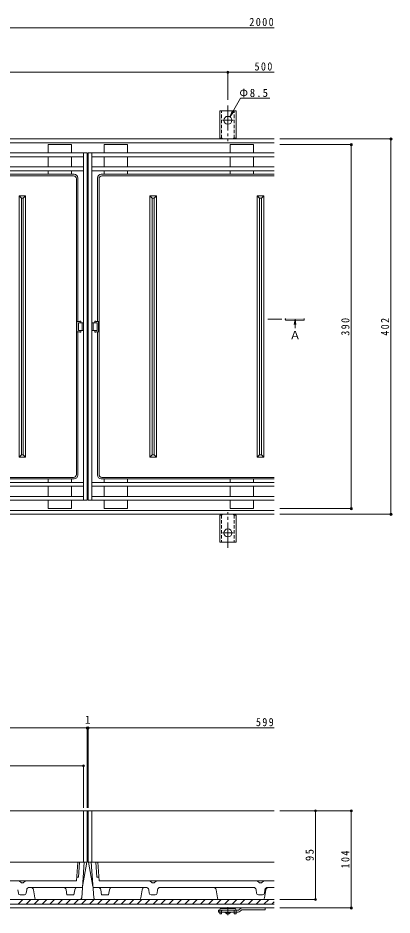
# Model space of a CAD drawing. Units: millimetres at full size, sheet at 1:3. Extents: x -1121 to 1153, y -824 to 816.
# Drawn here: x -363 to 38, y -497 to 464 of the extents above; entities that cross this region are included whole.
import ezdxf
from ezdxf.enums import TextEntityAlignment as Align

# ---------------------------------------------------------------- set-up
doc = ezdxf.new("R2010")
doc.units = ezdxf.units.MM
doc.header["$LTSCALE"] = 3
doc.header["$PDMODE"] = 32
doc.header["$PDSIZE"] = 2.4
for name, pattern in [('CHAIN1', [8, 5, -1, 1, -1]), ('CHAIN2', [12, 9, -1, 1, -1]), ('DASHED1', [1.8, 1.2, -0.6]), ('DASHED2', [3, 2, -1])]:
    doc.linetypes.add(name, pattern=pattern)
for name, color, linetype, lineweight in [('4-1', 2, 'Continuous', 9), ('4-2', 3, 'Continuous', 9), ('4-4', 7, 'Continuous', 9), ('4-5', 7, 'Continuous', 9), ('4-9', 3, 'Continuous', 9)]:
    doc.layers.add(name, color=color, linetype=linetype, lineweight=lineweight)
doc.styles.add('ＭＳ ゴシック', font='')
doc.styles.get('ＭＳ ゴシック').set_extended_font_data('MS Gothic')

msp = doc.modelspace()

# ---------------------------------------------------------------- linework, layer by layer
at = {"layer": '4-1', "linetype": 'CHAIN2'}
for p, q in [((-138.18, 370.188), (-138.18, 332.075)), ((-138.18, 354.24), (-143.956, 354.24)), ((-138.18, 354.24), (-132.404, 354.24)), ((-138.18, -103.707), (-138.18, -65.594)), ((-138.18, -87.759), (-143.956, -87.759)), ((-138.18, -87.759), (-132.404, -87.759))]:
    msp.add_line(p, q, dxfattribs=at)
at = {"layer": '4-1'}
for p, q in [((-146.93, 335.24), (-146.93, 364.24)), ((-138.18, 364.24), (-146.93, 364.24)), ((-138.18, 364.24), (-129.43, 364.24)), ((-129.43, 335.24), (-129.43, 364.24)), ((-88.68, 334.24), (-888.18, 334.24)), ((-88.68, 330.24), (-888.18, 330.24)), ((-146.93, 335.24), (-145.68, 335.24)), ((-129.43, 335.24), (-130.68, 335.24)), ((-888.18, -63.76), (-88.68, -63.76)), ((-888.18, -67.76), (-88.68, -67.76)), ((-146.93, -68.759), (-146.93, -97.759)), ((-146.93, -68.759), (-145.68, -68.759)), ((-129.43, -68.759), (-130.68, -68.759)), ((-129.43, -68.759), (-129.43, -97.759)), ((-138.18, -97.759), (-146.93, -97.759)), ((-138.18, -97.759), (-129.43, -97.759)), ((-88.68, -385.434), (-888.18, -385.434)), ((-362.559, -485.434), (-357.559, -480.434)), ((-354.074, -485.434), (-349.074, -480.434)), ((-345.589, -485.434), (-340.589, -480.434)), ((-337.103, -485.434), (-332.103, -480.434)), ((-328.618, -485.434), (-323.618, -480.434)), ((-320.133, -485.434), (-315.133, -480.434)), ((-311.648, -485.434), (-306.647, -480.434)), ((-303.162, -485.434), (-298.162, -480.434)), ((-294.677, -485.434), (-289.677, -480.434)), ((-286.192, -485.434), (-281.192, -480.434)), ((-277.706, -485.434), (-272.706, -480.434)), ((-269.221, -485.434), (-264.221, -480.434)), ((-260.736, -485.434), (-255.736, -480.434)), ((-252.251, -485.434), (-247.251, -480.434)), ((-243.765, -485.434), (-238.765, -480.434)), ((-235.28, -485.434), (-230.28, -480.434)), ((-226.795, -485.434), (-221.795, -480.434)), ((-218.309, -485.434), (-213.309, -480.434)), ((-209.824, -485.434), (-204.824, -480.434)), ((-201.339, -485.434), (-196.339, -480.434)), ((-192.854, -485.434), (-187.854, -480.434)), ((-184.368, -485.434), (-179.368, -480.434)), ((-175.883, -485.434), (-170.883, -480.434)), ((-167.398, -485.434), (-162.398, -480.434)), ((-158.912, -485.434), (-153.912, -480.434)), ((-150.427, -485.434), (-145.427, -480.434)), ((-141.942, -485.434), (-136.942, -480.434)), ((-133.457, -485.434), (-128.457, -480.434)), ((-124.971, -485.434), (-119.971, -480.434)), ((-116.486, -485.434), (-111.486, -480.434)), ((-108.001, -485.434), (-103.001, -480.434)), ((-99.516, -485.434), (-94.515, -480.434)), ((-91.03, -485.434), (-88.68, -483.084))]:
    msp.add_line(p, q, dxfattribs=at)
at = {"layer": '4-1', "linetype": 'DASHED1'}
for p, q in [((-144.93, 335.095), (-144.93, 364.24)), ((-131.43, 335.095), (-131.43, 364.24)), ((-144.93, -68.614), (-144.93, -97.759)), ((-131.43, -68.614), (-131.43, -97.759))]:
    msp.add_line(p, q, dxfattribs=at)
at = {"layer": '4-1', "color": 4}
for p, q in [((-131.43, -489.934), (-144.93, -489.934)), ((-146.93, -493.934), (-146.93, -495.734)), ((-144.93, -495.734), (-146.93, -495.734)), ((-144.93, -493.934), (-144.93, -495.734)), ((-131.43, -493.934), (-131.43, -495.734)), ((-129.43, -495.734), (-131.43, -495.734)), ((-129.43, -493.934), (-129.43, -495.734))]:
    msp.add_line(p, q, dxfattribs=at)
at = {"layer": '4-1', "color": 4, "linetype": 'DASHED2'}
for p, q in [((-146.93, -493.934), (-146.93, -491.934)), ((-144.93, -493.934), (-144.93, -492.934)), ((-131.43, -493.934), (-131.43, -492.934)), ((-129.43, -493.934), (-129.43, -491.934))]:
    msp.add_line(p, q, dxfattribs=at)
at = {"layer": '4-1'}
for points in [[(-88.68, -480.434), (-888.18, -480.434), (-1087.68, -480.434)], [(-88.68, -485.434), (-888.18, -485.434), (-1087.68, -485.434)], [(-88.68, -489.434), (-888.18, -489.434), (-1087.68, -489.434)]]:
    msp.add_lwpolyline(points, dxfattribs=at)
for centre in [(-138.18, 354.24), (-138.18, -87.759)]:
    msp.add_circle(centre, 4.25, dxfattribs=at)
for centre, start, end in [((-145.68, 333.24), 30.00051, 90), ((-130.68, 333.24), 90, 149.99949), ((-145.68, -66.759), 270, 329.99949), ((-130.68, -66.759), 210.00051, 270)]:
    msp.add_arc(centre, 2, start, end, dxfattribs=at)
at = {"layer": '4-1', "color": 4}
for centre, start, end in [((-144.93, -491.934), 90, 180), ((-131.43, -491.934), 0, 90)]:
    msp.add_arc(centre, 2, start, end, dxfattribs=at)
at = {"layer": '4-1', "color": 4, "linetype": 'DASHED2'}
for centre, start, end in [((-143.93, -492.934), 90, 180), ((-132.43, -492.934), 0, 90)]:
    msp.add_arc(centre, 1, start, end, dxfattribs=at)
at = {"layer": '4-2'}
for p, q in [((-305.68, 328.24), (-330.68, 328.24)), ((-330.68, 328.24), (-330.68, 319.24)), ((-305.68, 328.24), (-305.68, 319.24)), ((-270.68, 328.24), (-245.68, 328.24)), ((-270.68, 328.24), (-270.68, 319.24)), ((-245.68, 328.24), (-245.68, 319.24)), ((-135.68, 328.24), (-110.68, 328.24)), ((-135.68, 328.24), (-135.68, 319.24)), ((-110.68, 328.24), (-110.68, 319.24)), ((-887.68, 319.24), (-288.68, 319.24)), ((-292.68, -52.759), (-292.68, 319.24)), ((-288.68, -52.759), (-288.68, 319.24)), ((-287.68, 319.24), (-88.68, 319.24)), ((-287.68, -52.759), (-287.68, 319.24)), ((-283.68, -52.759), (-283.68, 319.24)), ((-883.68, 315.24), (-292.68, 315.24)), ((-330.68, 315.24), (-330.68, 304.24)), ((-305.68, 315.24), (-305.68, 304.24)), ((-283.68, 315.24), (-88.68, 315.24)), ((-270.68, 315.24), (-270.68, 304.24)), ((-245.68, 315.24), (-245.68, 304.24)), ((-135.68, 315.24), (-135.68, 304.24)), ((-110.68, 315.24), (-110.68, 304.24)), ((-883.68, 304.24), (-292.68, 304.24)), ((-883.68, 300.241), (-292.68, 300.241)), ((-330.68, 300.241), (-330.68, 296.371)), ((-305.68, 300.241), (-305.68, 296.371)), ((-283.68, 304.24), (-88.68, 304.24)), ((-283.68, 300.241), (-88.68, 300.241)), ((-270.68, 300.241), (-270.68, 296.371)), ((-245.68, 300.241), (-245.68, 296.371)), ((-135.68, 300.241), (-135.68, 296.371)), ((-110.68, 300.241), (-110.68, 296.371)), ((-873.663, 296.371), (-302.698, 296.371)), ((-873.091, 294.721), (-303.269, 294.721)), ((-300.269, 291.721), (-300.269, -25.24)), ((-298.698, 292.371), (-298.698, 138.907)), ((-277.662, 292.371), (-277.662, 138.907)), ((-276.091, 291.721), (-276.091, -25.24)), ((-273.662, 296.371), (-88.68, 296.371)), ((-273.091, 294.721), (-88.68, 294.721)), ((-354.68, 273.24), (-361.68, 273.24)), ((-361.68, 273.24), (-359.18, 270.74)), ((-361.68, -6.76), (-361.68, 273.24)), ((-357.18, 270.74), (-359.18, 270.74)), ((-359.18, -4.26), (-359.18, 270.74)), ((-354.68, 273.24), (-357.18, 270.74)), ((-357.18, -4.26), (-357.18, 270.74)), ((-354.68, -6.76), (-354.68, 273.24)), ((-221.68, 273.24), (-214.68, 273.24)), ((-221.68, 273.24), (-219.18, 270.74)), ((-221.68, -6.76), (-221.68, 273.24)), ((-219.18, 270.74), (-217.18, 270.74)), ((-219.18, -4.26), (-219.18, 270.74)), ((-214.68, 273.24), (-217.18, 270.74)), ((-217.18, -4.26), (-217.18, 270.74)), ((-214.68, -6.76), (-214.68, 273.24)), ((-106.68, 273.24), (-99.68, 273.24)), ((-106.68, 273.24), (-104.18, 270.74)), ((-106.68, -6.76), (-106.68, 273.24)), ((-104.18, 270.74), (-102.18, 270.74)), ((-104.18, -4.26), (-104.18, 270.74)), ((-99.68, 273.24), (-102.18, 270.74)), ((-102.18, -4.26), (-102.18, 270.74)), ((-99.68, -6.76), (-99.68, 273.24)), ((-299.698, 127.741), (-299.698, 138.74)), ((-298.18, 129.24), (-298.18, 137.24)), ((-292.68, 137.24), (-298.18, 137.24)), ((-295.69, 139.24), (-296.69, 138.74)), ((-296.69, 139.24), (-295.69, 139.24)), ((-295.69, 139.24), (-295.69, 137.24)), ((-294.18, 129.24), (-294.18, 137.24)), ((-283.68, 137.24), (-278.18, 137.24)), ((-282.18, 129.24), (-282.18, 137.24)), ((-280.67, 139.24), (-279.67, 138.74)), ((-279.67, 139.24), (-280.67, 139.24)), ((-280.67, 139.24), (-280.67, 137.24)), ((-278.18, 129.24), (-278.18, 137.24)), ((-276.662, 127.741), (-276.662, 138.74)), ((-298.698, 127.574), (-298.698, -25.89)), ((-292.68, 129.24), (-298.18, 129.24)), ((-295.69, 127.24), (-296.69, 127.741)), ((-283.68, 129.24), (-278.18, 129.24)), ((-280.67, 127.24), (-279.67, 127.741)), ((-277.662, 127.574), (-277.662, -25.89)), ((-361.68, -6.76), (-359.18, -4.26)), ((-354.68, -6.76), (-361.68, -6.76)), ((-357.18, -4.26), (-359.18, -4.26)), ((-354.68, -6.76), (-357.18, -4.26)), ((-221.68, -6.76), (-219.18, -4.26)), ((-221.68, -6.76), (-214.68, -6.76)), ((-219.18, -4.26), (-217.18, -4.26)), ((-214.68, -6.76), (-217.18, -4.26)), ((-106.68, -6.76), (-104.18, -4.26)), ((-106.68, -6.76), (-99.68, -6.76)), ((-104.18, -4.26), (-102.18, -4.26)), ((-99.68, -6.76), (-102.18, -4.26)), ((-873.091, -28.24), (-303.269, -28.24)), ((-88.68, -28.24), (-273.091, -28.24)), ((-883.68, -33.76), (-292.68, -33.76)), ((-883.68, -37.759), (-292.68, -37.759)), ((-873.663, -29.89), (-302.698, -29.89)), ((-330.68, -33.76), (-330.68, -29.89)), ((-330.68, -37.759), (-330.68, -48.759)), ((-305.68, -33.76), (-305.68, -29.89)), ((-305.68, -37.759), (-305.68, -48.759)), ((-283.68, -33.76), (-88.68, -33.76)), ((-283.68, -37.759), (-88.68, -37.759)), ((-88.68, -29.89), (-273.662, -29.89)), ((-270.68, -33.76), (-270.68, -29.89)), ((-270.68, -37.759), (-270.68, -48.759)), ((-245.68, -33.76), (-245.68, -29.89)), ((-245.68, -37.759), (-245.68, -48.759)), ((-135.68, -33.76), (-135.68, -29.89)), ((-135.68, -37.759), (-135.68, -48.759)), ((-110.68, -33.76), (-110.68, -29.89)), ((-110.68, -37.759), (-110.68, -48.759)), ((-887.68, -52.759), (-288.68, -52.759)), ((-883.68, -48.759), (-292.68, -48.759)), ((-330.68, -61.76), (-330.68, -52.759)), ((-305.68, -61.76), (-305.68, -52.759)), ((-287.68, -52.759), (-88.68, -52.759)), ((-283.68, -48.759), (-88.68, -48.759)), ((-270.68, -61.76), (-270.68, -52.759)), ((-245.68, -61.76), (-245.68, -52.759)), ((-135.68, -61.76), (-135.68, -52.759)), ((-110.68, -61.76), (-110.68, -52.759)), ((-330.68, -61.76), (-305.68, -61.76)), ((-270.68, -61.76), (-245.68, -61.76)), ((-135.68, -61.76), (-110.68, -61.76)), ((-288.68, -385.434), (-887.68, -385.434)), ((-292.68, -440.434), (-292.68, -385.434)), ((-288.68, -440.434), (-288.68, -385.434)), ((-287.68, -440.434), (-287.68, -385.434)), ((-88.68, -385.434), (-287.68, -385.434)), ((-283.68, -440.434), (-283.68, -385.434)), ((-288.68, -440.434), (-588.18, -440.434)), ((-300.27, -460.434), (-298.841, -440.434)), ((-289.03, -440.434), (-298.841, -440.434)), ((-297.979, -456.434), (-296.836, -440.434)), ((-294.548, -478.577), (-291.823, -440.434)), ((-293.607, -466.606), (-289.03, -440.434)), ((-287.68, -440.434), (-88.68, -440.434)), ((-287.331, -440.434), (-277.52, -440.434)), ((-282.754, -466.606), (-287.331, -440.434)), ((-281.813, -478.577), (-284.537, -440.434)), ((-278.382, -456.434), (-279.525, -440.434)), ((-276.091, -460.434), (-277.52, -440.434)), ((-300.27, -460.434), (-379.82, -460.434)), ((-361.68, -460.434), (-359.18, -462.434)), ((-357.18, -462.434), (-354.68, -460.434)), ((-297.979, -456.434), (-299.984, -456.434)), ((-278.382, -456.434), (-276.377, -456.434)), ((-276.091, -460.434), (-196.541, -460.434)), ((-219.18, -462.434), (-221.68, -460.434)), ((-214.68, -460.434), (-217.18, -462.434)), ((-196.541, -460.434), (-88.68, -460.434)), ((-104.18, -462.434), (-106.68, -460.434)), ((-99.68, -460.434), (-102.18, -462.434)), ((-362.852, -470.062), (-362.399, -473.682)), ((-357.18, -462.434), (-359.18, -462.434)), ((-353.961, -473.682), (-353.509, -470.062)), ((-350.532, -467.434), (-349.254, -467.434)), ((-294.592, -467.434), (-349.254, -467.434)), ((-344.941, -478.738), (-346.289, -469.978)), ((-311.36, -469.978), (-310.521, -475.434)), ((-302.143, -469.978), (-302.983, -475.434)), ((-281.769, -467.434), (-227.106, -467.434)), ((-274.217, -469.978), (-273.378, -475.434)), ((-265, -469.978), (-265.84, -475.434)), ((-231.419, -478.738), (-230.072, -469.978)), ((-225.829, -467.434), (-227.106, -467.434)), ((-222.399, -473.682), (-222.852, -470.062)), ((-219.18, -462.434), (-217.18, -462.434)), ((-213.509, -470.062), (-213.961, -473.682)), ((-210.532, -467.434), (-195.052, -467.434)), ((-112.107, -467.434), (-195.052, -467.434)), ((-149.441, -478.738), (-150.789, -469.978)), ((-110.829, -467.434), (-112.107, -467.434)), ((-107.399, -473.682), (-107.852, -470.062)), ((-104.18, -462.434), (-102.18, -462.434)), ((-98.509, -470.062), (-98.961, -473.682)), ((-98.919, -478.738), (-97.572, -469.978)), ((-95.532, -467.434), (-88.68, -467.434)), ((-360.415, -475.434), (-355.946, -475.434)), ((-296.542, -480.434), (-342.964, -480.434)), ((-302.983, -475.434), (-310.521, -475.434)), ((-279.818, -480.434), (-233.396, -480.434)), ((-273.378, -475.434), (-265.84, -475.434)), ((-215.946, -475.434), (-220.415, -475.434)), ((-100.896, -480.434), (-147.464, -480.434)), ((-100.946, -475.434), (-105.415, -475.434))]:
    msp.add_line(p, q, dxfattribs=at)
for points in [[(-296.69, 138.74), (-299.698, 138.74), (-296.69, 139.24)], [(-279.67, 138.74), (-276.662, 138.74), (-279.67, 139.24)], [(-296.69, 127.741), (-299.698, 127.741), (-296.69, 127.24)], [(-296.69, 127.24), (-295.69, 127.24), (-295.69, 129.24)], [(-279.67, 127.24), (-280.67, 127.24), (-280.67, 129.24)], [(-279.67, 127.741), (-276.662, 127.741), (-279.67, 127.24)]]:
    msp.add_lwpolyline(points, dxfattribs=at)
for centre, radius, start, end in [((-303.269, 291.721), 3, 0, 90), ((-302.698, 292.371), 4, 0, 90), ((-273.662, 292.371), 4, 90, 180), ((-273.091, 291.721), 3, 90, 180), ((-303.269, -25.24), 3, 270, 0), ((-302.698, -25.89), 4, 270, 0), ((-273.662, -25.89), 4, 180, 270), ((-273.091, -25.24), 3, 180, 270), ((-350.532, -470.434), 3, 90, 172.87515), ((-349.254, -470.434), 3, 8.74617, 90), ((-314.326, -470.434), 3, 8.74626, 90), ((-299.178, -470.434), 3, 90, 171.25374), ((-294.592, -466.434), 1, 270, 350.08047), ((-281.769, -466.434), 1, 189.91953, 270), ((-277.183, -470.434), 3, 8.74626, 90), ((-262.035, -470.434), 3, 90, 171.25374), ((-227.106, -470.434), 3, 90, 171.25383), ((-225.829, -470.434), 3, 7.12485, 90), ((-210.532, -470.434), 3, 90, 172.87503), ((-153.754, -470.434), 3, 8.74615, 90), ((-110.829, -470.434), 3, 7.12485, 90), ((-95.532, -470.434), 3, 90, 172.87503), ((-94.607, -470.434), 3, 90, 171.25385), ((-360.415, -473.434), 2, 187.12489, 270), ((-355.946, -473.434), 2, 270, 352.87535), ((-342.964, -478.434), 2, 188.74611, 270), ((-296.542, -478.434), 2, 270, 355.91441), ((-279.818, -478.434), 2, 184.08559, 270), ((-233.396, -478.434), 2, 270, 351.25389), ((-220.415, -473.434), 2, 187.12465, 270), ((-215.946, -473.434), 2, 270, 352.87511), ((-147.464, -478.434), 2, 188.74606, 270), ((-105.415, -473.434), 2, 187.12465, 270), ((-100.946, -473.434), 2, 270, 352.87511), ((-100.896, -478.434), 2, 270, 351.25394)]:
    msp.add_arc(centre, radius, start, end, dxfattribs=at)
at = {"layer": '4-4'}
for p, q in [((-888.18, 453.257), (-88.68, 453.257)), ((-638.18, 405.66), (-138.18, 405.66)), ((-138.18, 406.56), (-138.18, 376.188)), ((-138.18, 405.66), (-88.68, 405.66)), ((37.234, 334.24), (-82.68, 334.24)), ((-5.268, 328.24), (-82.68, 328.24)), ((-6.168, 328.24), (-6.168, -61.76)), ((36.334, 334.24), (36.334, -67.76)), ((-5.268, -61.76), (-82.68, -61.76)), ((37.234, -67.76), (-82.68, -67.76)), ((-887.68, -296.712), (-288.68, -296.712)), ((-288.68, -295.812), (-288.68, -382.434)), ((-288.68, -296.712), (-287.68, -296.712)), ((-287.68, -295.812), (-287.68, -382.434)), ((-287.68, -296.712), (-88.68, -296.712)), ((-883.68, -337.295), (-292.68, -337.295)), ((-292.68, -336.395), (-292.68, -382.434)), ((-5.268, -385.434), (-82.68, -385.434)), ((-44.402, -385.434), (-44.402, -480.434)), ((-6.168, -385.434), (-6.168, -489.434)), ((-43.502, -480.434), (-82.68, -480.434)), ((-5.268, -489.434), (-82.68, -489.434))]:
    msp.add_line(p, q, dxfattribs=at)
for p in [(-138.18, 405.66), (-6.168, 328.24), (36.334, 334.24), (-6.168, -61.76), (36.334, -67.76), (-288.68, -296.712), (-287.68, -296.712), (-292.68, -337.295), (-44.402, -385.434), (-6.168, -385.434), (-44.402, -480.434), (-6.168, -489.434)]:
    msp.add_point(p, dxfattribs=at)
at = {"layer": '4-5'}
for p, q in [((-136.055, 357.921), (-124.581, 377.795)), ((-124.581, 377.795), (-93.154, 377.795)), ((-136.055, 357.921), (-133.185, 364.85)), ((-136.055, 357.921), (-131.49, 363.871))]:
    msp.add_line(p, q, dxfattribs=at)
at = {"layer": '4-5', "color": 4, "linetype": 'CHAIN1'}
msp.add_line((-95.36, 141.095), (-76.384, 141.095), dxfattribs=at)
at = {"layer": '4-5', "color": 4}
for p, q in [((-66.322, 141.095), (-67.057, 135.509)), ((-66.322, 141.095), (-65.587, 135.509)), ((-56.384, 142.095), (-56.384, 140.095))]:
    msp.add_line(p, q, dxfattribs=at)
for points in [[(-56.384, 140.095), (-76.384, 140.095), (-76.384, 142.095)], [(-66.322, 141.095), (-66.322, 132.247), (-66.322, 131.692)]]:
    msp.add_lwpolyline(points, dxfattribs=at)
msp.add_solid([(-76.384, 142.095), (-76.384, 140.095), (-56.384, 142.095), (-56.384, 140.095)], dxfattribs=at)
at = {"layer": '4-9', "color": 4, "linetype": 'CHAIN1'}
msp.add_line((-138.18, -488.838), (-138.18, -497.122), dxfattribs=at)
at = {"layer": '4-9'}
for p, q in [((-122.938, -489.434), (-98.18, -489.434)), ((-98.18, -489.434), (-98.18, -491.434)), ((-148.18, -491.934), (-148.18, -493.934)), ((-148.18, -491.934), (-126.68, -491.934)), ((-127.094, -493.934), (-148.18, -493.934)), ((-125.059, -490.313), (-126.68, -491.934)), ((-124.973, -493.055), (-123.352, -491.434)), ((-123.352, -491.434), (-98.18, -491.434))]:
    msp.add_line(p, q, dxfattribs=at)
at = {"layer": '4-9', "color": 2}
for p, q in [((-140.93, -494.434), (-140.93, -493.934)), ((-139.18, -495.934), (-140.93, -494.434)), ((-135.43, -494.434), (-140.93, -494.434)), ((-137.18, -495.934), (-139.18, -495.934)), ((-135.43, -494.434), (-137.18, -495.934)), ((-135.43, -494.434), (-135.43, -493.934))]:
    msp.add_line(p, q, dxfattribs=at)
at = {"layer": '4-9'}
for centre, start, end in [((-122.938, -492.434), 90, 134.99996), ((-127.094, -490.934), 270, 314.99996)]:
    msp.add_arc(centre, 3, start, end, dxfattribs=at)

# ---------------------------------------------------------------- texts
at = {"layer": '4-4', "color": 2, "style": 'ＭＳ ゴシック'}
msp.add_text('1', height=8.798, dxfattribs=at).set_placement((-291.18, -294.912), align=Align.BOTTOM_LEFT)
at = {"layer": '4-4', "color": 2, "char_height": 8.798, "attachment_point": 7, "style": 'ＭＳ ゴシック'}
for s, insert in [('\\T1.28;\\W0.9;2000', (-115.22, 455.057)), ('\\T1.27;\\W0.9;500', (-109.651, 407.46)), ('\\T1.27;\\W0.9;599', (-108.18, -294.912))]:
    msp.add_mtext(s, dxfattribs=dict(at, insert=insert))
at = {"layer": '4-4', "color": 2, "char_height": 8.798, "attachment_point": 7, "rotation": 90, "style": 'ＭＳ ゴシック'}
for s, insert in [('\\T1.27;\\W0.9;390', (-7.968, 123.49)), ('\\T1.27;\\W0.9;402', (34.534, 123.49)), ('\\T1.27;\\W0.95;95', (-46.202, -439.309)), ('\\T1.27;\\W0.9;104', (-7.968, -447.184))]:
    msp.add_mtext(s, dxfattribs=dict(at, insert=insert))
at = {"layer": '4-5', "color": 2, "style": 'ＭＳ ゴシック'}
msp.add_text('Ａ', height=8.798, dxfattribs=at).set_placement((-72.229, 116.967), align=Align.BOTTOM_LEFT)
at = {"layer": '4-5', "color": 2, "insert": (-125.774, 378.94), "char_height": 8.798, "attachment_point": 7, "style": 'ＭＳ ゴシック'}
msp.add_mtext('\\T1.21;\\W0.95;Φ8.5', dxfattribs=at)

doc.saveas('drawing.dxf')
